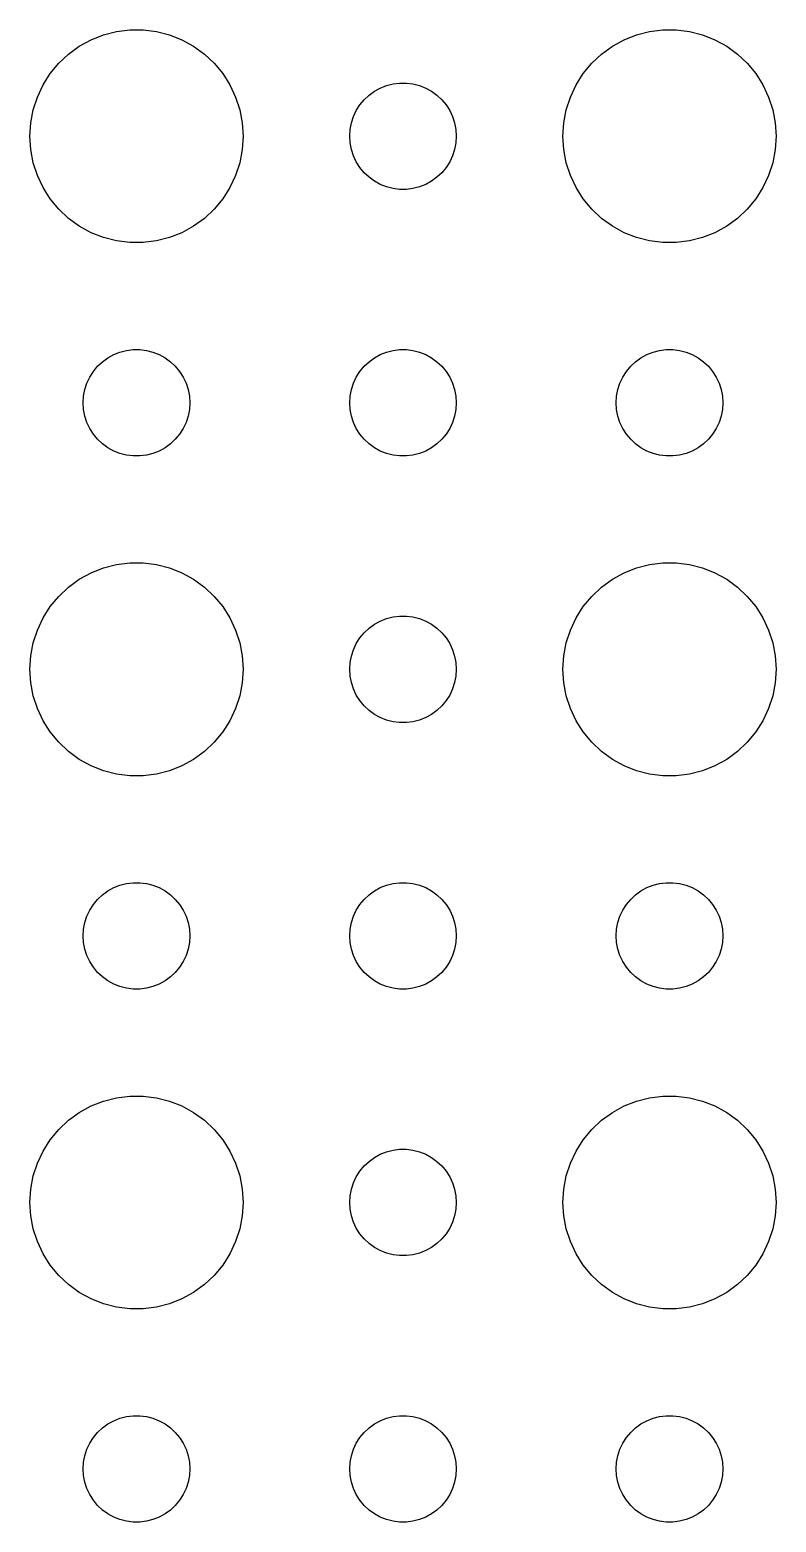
# Model space of a CAD drawing. Header units: metres. Extents: x -157 to 157, y -157 to 157.
# Drawn here: x 42 to 63, y 66 to 107.99 of the extents above; entities that cross this region are included whole.
import ezdxf

# ---------------------------------------------------------------- set-up
doc = ezdxf.new("R2010")
doc.units = ezdxf.units.M

msp = doc.modelspace()

# ---------------------------------------------------------------- linework, layer by layer
for p, q in [((44.0729, 107.853), (44.4379, 107.947)), ((44.4379, 107.947), (44.8116, 107.994)), ((44.8116, 107.994), (45.1884, 107.994)), ((45.1884, 107.994), (45.5621, 107.947)), ((45.5621, 107.947), (45.927, 107.853)), ((59.0729, 107.853), (59.4379, 107.947)), ((59.4379, 107.947), (59.8116, 107.994)), ((59.8116, 107.994), (60.1884, 107.994)), ((60.1884, 107.994), (60.5621, 107.947)), ((60.5621, 107.947), (60.927, 107.853)), ((43.0877, 107.312), (43.3925, 107.533)), ((43.3925, 107.533), (43.7227, 107.714)), ((43.7227, 107.714), (44.0729, 107.853)), ((45.927, 107.853), (46.2773, 107.714)), ((46.2773, 107.714), (46.6075, 107.533)), ((46.6075, 107.533), (46.9123, 107.312)), ((58.0877, 107.312), (58.3925, 107.533)), ((58.3925, 107.533), (58.7227, 107.714)), ((58.7227, 107.714), (59.0729, 107.853)), ((60.927, 107.853), (61.2773, 107.714)), ((61.2773, 107.714), (61.6075, 107.533)), ((61.6075, 107.533), (61.9123, 107.312)), ((42.8131, 107.054), (43.0877, 107.312)), ((46.9123, 107.312), (47.1869, 107.054)), ((57.8131, 107.054), (58.0877, 107.312)), ((61.9123, 107.312), (62.1869, 107.054)), ((42.3711, 106.445), (42.5729, 106.763)), ((42.5729, 106.763), (42.8131, 107.054)), ((47.1869, 107.054), (47.427, 106.763)), ((47.427, 106.763), (47.6289, 106.445)), ((57.3711, 106.445), (57.5729, 106.763)), ((57.5729, 106.763), (57.8131, 107.054)), ((62.1869, 107.054), (62.427, 106.763)), ((62.427, 106.763), (62.6289, 106.445)), ((42.2107, 106.104), (42.3711, 106.445)), ((47.6289, 106.445), (47.7893, 106.104)), ((51.5439, 106.156), (51.6963, 106.266)), ((51.6963, 106.266), (51.8613, 106.357)), ((51.8613, 106.357), (52.0365, 106.427)), ((52.0365, 106.427), (52.2189, 106.473)), ((52.2189, 106.473), (52.4058, 106.497)), ((52.4058, 106.497), (52.5942, 106.497)), ((52.5942, 106.497), (52.7811, 106.473)), ((52.7811, 106.473), (52.9635, 106.427)), ((52.9635, 106.427), (53.1387, 106.357)), ((53.1387, 106.357), (53.3037, 106.266)), ((53.3037, 106.266), (53.4561, 106.156)), ((57.2107, 106.104), (57.3711, 106.445)), ((62.6289, 106.445), (62.7893, 106.104)), ((42.0942, 105.746), (42.2107, 106.104)), ((47.7893, 106.104), (47.9057, 105.746)), ((51.1855, 105.723), (51.2865, 105.882)), ((51.2865, 105.882), (51.4065, 106.027)), ((51.4065, 106.027), (51.5439, 106.156)), ((53.4561, 106.156), (53.5934, 106.027)), ((53.5934, 106.027), (53.7135, 105.882)), ((53.7135, 105.882), (53.8145, 105.723)), ((57.0942, 105.746), (57.2107, 106.104)), ((62.7893, 106.104), (62.9057, 105.746)), ((42.0237, 105.376), (42.0942, 105.746)), ((47.9057, 105.746), (47.9763, 105.376)), ((51.0471, 105.373), (51.1053, 105.552)), ((51.1053, 105.552), (51.1855, 105.723)), ((53.8145, 105.723), (53.8947, 105.552)), ((53.8947, 105.552), (53.9529, 105.373)), ((57.0237, 105.376), (57.0942, 105.746)), ((62.9057, 105.746), (62.9763, 105.376)), ((42, 105), (42.0237, 105.376)), ((42.0237, 104.624), (42, 105)), ((47.9763, 105.376), (48, 105)), ((48, 105), (47.9763, 104.624)), ((51, 105), (51.0118, 105.188)), ((51.0118, 104.812), (51, 105)), ((51.0118, 105.188), (51.0471, 105.373)), ((53.9529, 105.373), (53.9882, 105.188)), ((53.9882, 105.188), (54, 105)), ((54, 105), (53.9882, 104.812)), ((57, 105), (57.0237, 105.376)), ((57.0237, 104.624), (57, 105)), ((62.9763, 105.376), (63, 105)), ((63, 105), (62.9763, 104.624)), ((42.0942, 104.254), (42.0237, 104.624)), ((47.9763, 104.624), (47.9057, 104.254)), ((51.0471, 104.627), (51.0118, 104.812)), ((51.1053, 104.448), (51.0471, 104.627)), ((53.9529, 104.627), (53.8947, 104.448)), ((53.9882, 104.812), (53.9529, 104.627)), ((57.0942, 104.254), (57.0237, 104.624)), ((62.9763, 104.624), (62.9057, 104.254)), ((42.2107, 103.896), (42.0942, 104.254)), ((47.9057, 104.254), (47.7893, 103.896)), ((51.1855, 104.277), (51.1053, 104.448)), ((51.2865, 104.118), (51.1855, 104.277)), ((53.8145, 104.277), (53.7135, 104.118)), ((53.8947, 104.448), (53.8145, 104.277)), ((57.2107, 103.896), (57.0942, 104.254)), ((62.9057, 104.254), (62.7893, 103.896)), ((42.3711, 103.555), (42.2107, 103.896)), ((47.7893, 103.896), (47.6289, 103.555)), ((51.4065, 103.973), (51.2865, 104.118)), ((51.5439, 103.844), (51.4065, 103.973)), ((51.6963, 103.734), (51.5439, 103.844)), ((51.8613, 103.643), (51.6963, 103.734)), ((53.3037, 103.734), (53.1387, 103.643)), ((53.4561, 103.844), (53.3037, 103.734)), ((53.5934, 103.973), (53.4561, 103.844)), ((53.7135, 104.118), (53.5934, 103.973)), ((57.3711, 103.555), (57.2107, 103.896)), ((62.7893, 103.896), (62.6289, 103.555)), ((42.5729, 103.237), (42.3711, 103.555)), ((47.6289, 103.555), (47.427, 103.237)), ((52.0365, 103.573), (51.8613, 103.643)), ((52.2189, 103.527), (52.0365, 103.573)), ((52.4058, 103.503), (52.2189, 103.527)), ((52.5942, 103.503), (52.4058, 103.503)), ((52.7811, 103.527), (52.5942, 103.503)), ((52.9635, 103.573), (52.7811, 103.527)), ((53.1387, 103.643), (52.9635, 103.573)), ((57.5729, 103.237), (57.3711, 103.555)), ((62.6289, 103.555), (62.427, 103.237)), ((42.8131, 102.946), (42.5729, 103.237)), ((43.0877, 102.688), (42.8131, 102.946)), ((47.1869, 102.946), (46.9123, 102.688)), ((47.427, 103.237), (47.1869, 102.946)), ((57.8131, 102.946), (57.5729, 103.237)), ((58.0877, 102.688), (57.8131, 102.946)), ((62.1869, 102.946), (61.9123, 102.688)), ((62.427, 103.237), (62.1869, 102.946)), ((43.3925, 102.467), (43.0877, 102.688)), ((43.7227, 102.286), (43.3925, 102.467)), ((46.6075, 102.467), (46.2773, 102.286)), ((46.9123, 102.688), (46.6075, 102.467)), ((58.3925, 102.467), (58.0877, 102.688)), ((58.7227, 102.286), (58.3925, 102.467)), ((61.6075, 102.467), (61.2773, 102.286)), ((61.9123, 102.688), (61.6075, 102.467)), ((44.0729, 102.147), (43.7227, 102.286)), ((44.4379, 102.053), (44.0729, 102.147)), ((44.8116, 102.006), (44.4379, 102.053)), ((45.5621, 102.053), (45.1884, 102.006)), ((45.927, 102.147), (45.5621, 102.053)), ((46.2773, 102.286), (45.927, 102.147)), ((59.0729, 102.147), (58.7227, 102.286)), ((59.4379, 102.053), (59.0729, 102.147)), ((59.8116, 102.006), (59.4379, 102.053)), ((60.5621, 102.053), (60.1884, 102.006)), ((60.927, 102.147), (60.5621, 102.053)), ((61.2773, 102.286), (60.927, 102.147)), ((45.1884, 102.006), (44.8116, 102.006)), ((60.1884, 102.006), (59.8116, 102.006)), ((44.0439, 98.6558), (44.1963, 98.7665)), ((44.1963, 98.7665), (44.3613, 98.8572)), ((44.3613, 98.8572), (44.5365, 98.9266)), ((44.5365, 98.9266), (44.7189, 98.9734)), ((44.7189, 98.9734), (44.9058, 98.997)), ((44.9058, 98.997), (45.0942, 98.997)), ((45.0942, 98.997), (45.2811, 98.9734)), ((45.2811, 98.9734), (45.4635, 98.9266)), ((45.4635, 98.9266), (45.6387, 98.8572)), ((45.6387, 98.8572), (45.8037, 98.7665)), ((45.8037, 98.7665), (45.9561, 98.6558)), ((51.5439, 98.6558), (51.6963, 98.7665)), ((51.6963, 98.7665), (51.8613, 98.8572)), ((51.8613, 98.8572), (52.0365, 98.9266)), ((52.0365, 98.9266), (52.2189, 98.9734)), ((52.2189, 98.9734), (52.4058, 98.997)), ((52.4058, 98.997), (52.5942, 98.997)), ((52.5942, 98.997), (52.7811, 98.9734)), ((52.7811, 98.9734), (52.9635, 98.9266)), ((52.9635, 98.9266), (53.1387, 98.8572)), ((53.1387, 98.8572), (53.3037, 98.7665)), ((53.3037, 98.7665), (53.4561, 98.6558)), ((59.0439, 98.6558), (59.1963, 98.7665)), ((59.1963, 98.7665), (59.3613, 98.8572)), ((59.3613, 98.8572), (59.5365, 98.9266)), ((59.5365, 98.9266), (59.7189, 98.9734)), ((59.7189, 98.9734), (59.9058, 98.997)), ((59.9058, 98.997), (60.0942, 98.997)), ((60.0942, 98.997), (60.2811, 98.9734)), ((60.2811, 98.9734), (60.4635, 98.9266)), ((60.4635, 98.9266), (60.6387, 98.8572)), ((60.6387, 98.8572), (60.8037, 98.7665)), ((60.8037, 98.7665), (60.9561, 98.6558)), ((43.6855, 98.2226), (43.7865, 98.3817)), ((43.7865, 98.3817), (43.9065, 98.5268)), ((43.9065, 98.5268), (44.0439, 98.6558)), ((45.9561, 98.6558), (46.0934, 98.5268)), ((46.0934, 98.5268), (46.2135, 98.3817)), ((46.2135, 98.3817), (46.3145, 98.2226)), ((51.1855, 98.2226), (51.2865, 98.3817)), ((51.2865, 98.3817), (51.4065, 98.5268)), ((51.4065, 98.5268), (51.5439, 98.6558)), ((53.4561, 98.6558), (53.5934, 98.5268)), ((53.5934, 98.5268), (53.7135, 98.3817)), ((53.7135, 98.3817), (53.8145, 98.2226)), ((58.6855, 98.2226), (58.7865, 98.3817)), ((58.7865, 98.3817), (58.9065, 98.5268)), ((58.9065, 98.5268), (59.0439, 98.6558)), ((60.9561, 98.6558), (61.0934, 98.5268)), ((61.0934, 98.5268), (61.2135, 98.3817)), ((61.2135, 98.3817), (61.3145, 98.2226)), ((43.5118, 97.688), (43.5471, 97.873)), ((43.5471, 97.873), (43.6053, 98.0522)), ((43.6053, 98.0522), (43.6855, 98.2226)), ((46.3145, 98.2226), (46.3947, 98.0522)), ((46.3947, 98.0522), (46.4529, 97.873)), ((46.4529, 97.873), (46.4882, 97.688)), ((51.0118, 97.688), (51.0471, 97.873)), ((51.0471, 97.873), (51.1053, 98.0522)), ((51.1053, 98.0522), (51.1855, 98.2226)), ((53.8145, 98.2226), (53.8947, 98.0522)), ((53.8947, 98.0522), (53.9529, 97.873)), ((53.9529, 97.873), (53.9882, 97.688)), ((58.5118, 97.688), (58.5471, 97.873)), ((58.5471, 97.873), (58.6053, 98.0522)), ((58.6053, 98.0522), (58.6855, 98.2226)), ((61.3145, 98.2226), (61.3947, 98.0522)), ((61.3947, 98.0522), (61.4529, 97.873)), ((61.4529, 97.873), (61.4882, 97.688)), ((43.5, 97.5), (43.5118, 97.688)), ((43.5118, 97.312), (43.5, 97.5)), ((46.4882, 97.688), (46.5, 97.5)), ((46.5, 97.5), (46.4882, 97.312)), ((51, 97.5), (51.0118, 97.688)), ((51.0118, 97.312), (51, 97.5)), ((53.9882, 97.688), (54, 97.5)), ((54, 97.5), (53.9882, 97.312)), ((58.5, 97.5), (58.5118, 97.688)), ((58.5118, 97.312), (58.5, 97.5)), ((61.4882, 97.688), (61.5, 97.5)), ((61.5, 97.5), (61.4882, 97.312)), ((43.5471, 97.127), (43.5118, 97.312)), ((43.6053, 96.9478), (43.5471, 97.127)), ((46.4529, 97.127), (46.3947, 96.9478)), ((46.4882, 97.312), (46.4529, 97.127)), ((51.0471, 97.127), (51.0118, 97.312)), ((51.1053, 96.9478), (51.0471, 97.127)), ((53.9529, 97.127), (53.8947, 96.9478)), ((53.9882, 97.312), (53.9529, 97.127)), ((58.5471, 97.127), (58.5118, 97.312)), ((58.6053, 96.9478), (58.5471, 97.127)), ((61.4529, 97.127), (61.3947, 96.9478)), ((61.4882, 97.312), (61.4529, 97.127)), ((43.6855, 96.7774), (43.6053, 96.9478)), ((43.7865, 96.6183), (43.6855, 96.7774)), ((43.9065, 96.4732), (43.7865, 96.6183)), ((46.2135, 96.6183), (46.0934, 96.4732)), ((46.3145, 96.7774), (46.2135, 96.6183)), ((46.3947, 96.9478), (46.3145, 96.7774)), ((51.1855, 96.7774), (51.1053, 96.9478)), ((51.2865, 96.6183), (51.1855, 96.7774)), ((51.4065, 96.4732), (51.2865, 96.6183)), ((53.7135, 96.6183), (53.5934, 96.4732)), ((53.8145, 96.7774), (53.7135, 96.6183)), ((53.8947, 96.9478), (53.8145, 96.7774)), ((58.6855, 96.7774), (58.6053, 96.9478)), ((58.7865, 96.6183), (58.6855, 96.7774)), ((58.9065, 96.4732), (58.7865, 96.6183)), ((61.2135, 96.6183), (61.0934, 96.4732)), ((61.3145, 96.7774), (61.2135, 96.6183)), ((61.3947, 96.9478), (61.3145, 96.7774)), ((44.0439, 96.3442), (43.9065, 96.4732)), ((44.1963, 96.2335), (44.0439, 96.3442)), ((44.3613, 96.1428), (44.1963, 96.2335)), ((45.8037, 96.2335), (45.6387, 96.1428)), ((45.9561, 96.3442), (45.8037, 96.2335)), ((46.0934, 96.4732), (45.9561, 96.3442)), ((51.5439, 96.3442), (51.4065, 96.4732)), ((51.6963, 96.2335), (51.5439, 96.3442)), ((51.8613, 96.1428), (51.6963, 96.2335)), ((53.3037, 96.2335), (53.1387, 96.1428)), ((53.4561, 96.3442), (53.3037, 96.2335)), ((53.5934, 96.4732), (53.4561, 96.3442)), ((59.0439, 96.3442), (58.9065, 96.4732)), ((59.1963, 96.2335), (59.0439, 96.3442)), ((59.3613, 96.1428), (59.1963, 96.2335)), ((60.8037, 96.2335), (60.6387, 96.1428)), ((60.9561, 96.3442), (60.8037, 96.2335)), ((61.0934, 96.4732), (60.9561, 96.3442)), ((44.5365, 96.0734), (44.3613, 96.1428)), ((44.7189, 96.0266), (44.5365, 96.0734)), ((44.9058, 96.003), (44.7189, 96.0266)), ((45.0942, 96.003), (44.9058, 96.003)), ((45.2811, 96.0266), (45.0942, 96.003)), ((45.4635, 96.0734), (45.2811, 96.0266)), ((45.6387, 96.1428), (45.4635, 96.0734)), ((52.0365, 96.0734), (51.8613, 96.1428)), ((52.2189, 96.0266), (52.0365, 96.0734)), ((52.4058, 96.003), (52.2189, 96.0266)), ((52.5942, 96.003), (52.4058, 96.003)), ((52.7811, 96.0266), (52.5942, 96.003)), ((52.9635, 96.0734), (52.7811, 96.0266)), ((53.1387, 96.1428), (52.9635, 96.0734)), ((59.5365, 96.0734), (59.3613, 96.1428)), ((59.7189, 96.0266), (59.5365, 96.0734)), ((59.9058, 96.003), (59.7189, 96.0266)), ((60.0942, 96.003), (59.9058, 96.003)), ((60.2811, 96.0266), (60.0942, 96.003)), ((60.4635, 96.0734), (60.2811, 96.0266)), ((60.6387, 96.1428), (60.4635, 96.0734)), ((43.7227, 92.7145), (44.0729, 92.8532)), ((44.0729, 92.8532), (44.4379, 92.9469)), ((44.4379, 92.9469), (44.8116, 92.9941)), ((44.8116, 92.9941), (45.1884, 92.9941)), ((45.1884, 92.9941), (45.5621, 92.9469)), ((45.5621, 92.9469), (45.927, 92.8532)), ((45.927, 92.8532), (46.2773, 92.7145)), ((58.7227, 92.7145), (59.0729, 92.8532)), ((59.0729, 92.8532), (59.4379, 92.9469)), ((59.4379, 92.9469), (59.8116, 92.9941)), ((59.8116, 92.9941), (60.1884, 92.9941)), ((60.1884, 92.9941), (60.5621, 92.9469)), ((60.5621, 92.9469), (60.927, 92.8532)), ((60.927, 92.8532), (61.2773, 92.7145)), ((43.0877, 92.3115), (43.3925, 92.533)), ((43.3925, 92.533), (43.7227, 92.7145)), ((46.2773, 92.7145), (46.6075, 92.533)), ((46.6075, 92.533), (46.9123, 92.3115)), ((58.0877, 92.3115), (58.3925, 92.533)), ((58.3925, 92.533), (58.7227, 92.7145)), ((61.2773, 92.7145), (61.6075, 92.533)), ((61.6075, 92.533), (61.9123, 92.3115)), ((42.5729, 91.7634), (42.8131, 92.0536)), ((42.8131, 92.0536), (43.0877, 92.3115)), ((46.9123, 92.3115), (47.1869, 92.0536)), ((47.1869, 92.0536), (47.427, 91.7634)), ((57.5729, 91.7634), (57.8131, 92.0536)), ((57.8131, 92.0536), (58.0877, 92.3115)), ((61.9123, 92.3115), (62.1869, 92.0536)), ((62.1869, 92.0536), (62.427, 91.7634)), ((42.3711, 91.4453), (42.5729, 91.7634)), ((47.427, 91.7634), (47.6289, 91.4453)), ((57.3711, 91.4453), (57.5729, 91.7634)), ((62.427, 91.7634), (62.6289, 91.4453)), ((42.2107, 91.1044), (42.3711, 91.4453)), ((47.6289, 91.4453), (47.7893, 91.1044)), ((51.4065, 91.0268), (51.5439, 91.1558)), ((51.5439, 91.1558), (51.6963, 91.2665)), ((51.6963, 91.2665), (51.8613, 91.3572)), ((51.8613, 91.3572), (52.0365, 91.4266)), ((52.0365, 91.4266), (52.2189, 91.4734)), ((52.2189, 91.4734), (52.4058, 91.497)), ((52.4058, 91.497), (52.5942, 91.497)), ((52.5942, 91.497), (52.7811, 91.4734)), ((52.7811, 91.4734), (52.9635, 91.4266)), ((52.9635, 91.4266), (53.1387, 91.3572)), ((53.1387, 91.3572), (53.3037, 91.2665)), ((53.3037, 91.2665), (53.4561, 91.1558)), ((53.4561, 91.1558), (53.5934, 91.0268)), ((57.2107, 91.1044), (57.3711, 91.4453)), ((62.6289, 91.4453), (62.7893, 91.1044)), ((42.0237, 90.376), (42.0942, 90.7461)), ((42.0942, 90.7461), (42.2107, 91.1044)), ((47.7893, 91.1044), (47.9057, 90.7461)), ((47.9057, 90.7461), (47.9763, 90.376)), ((51.1053, 90.5522), (51.1855, 90.7226)), ((51.1855, 90.7226), (51.2865, 90.8817)), ((51.2865, 90.8817), (51.4065, 91.0268)), ((53.5934, 91.0268), (53.7135, 90.8817)), ((53.7135, 90.8817), (53.8145, 90.7226)), ((53.8145, 90.7226), (53.8947, 90.5522)), ((57.0237, 90.376), (57.0942, 90.7461)), ((57.0942, 90.7461), (57.2107, 91.1044)), ((62.7893, 91.1044), (62.9057, 90.7461)), ((62.9057, 90.7461), (62.9763, 90.376)), ((42, 90), (42.0237, 90.376)), ((47.9763, 90.376), (48, 90)), ((51.0118, 90.188), (51.0471, 90.373)), ((51.0471, 90.373), (51.1053, 90.5522)), ((53.8947, 90.5522), (53.9529, 90.373)), ((53.9529, 90.373), (53.9882, 90.188)), ((57, 90), (57.0237, 90.376)), ((62.9763, 90.376), (63, 90)), ((42.0237, 89.624), (42, 90)), ((48, 90), (47.9763, 89.624)), ((51, 90), (51.0118, 90.188)), ((51.0118, 89.812), (51, 90)), ((53.9882, 90.188), (54, 90)), ((54, 90), (53.9882, 89.812)), ((57.0237, 89.624), (57, 90)), ((63, 90), (62.9763, 89.624)), ((42.0942, 89.2539), (42.0237, 89.624)), ((47.9763, 89.624), (47.9057, 89.2539)), ((51.0471, 89.627), (51.0118, 89.812)), ((51.1053, 89.4478), (51.0471, 89.627)), ((51.1855, 89.2774), (51.1053, 89.4478)), ((53.8947, 89.4478), (53.8145, 89.2774)), ((53.9529, 89.627), (53.8947, 89.4478)), ((53.9882, 89.812), (53.9529, 89.627)), ((57.0942, 89.2539), (57.0237, 89.624)), ((62.9763, 89.624), (62.9057, 89.2539)), ((42.2107, 88.8956), (42.0942, 89.2539)), ((47.9057, 89.2539), (47.7893, 88.8956)), ((51.2865, 89.1183), (51.1855, 89.2774)), ((51.4065, 88.9732), (51.2865, 89.1183)), ((53.7135, 89.1183), (53.5934, 88.9732)), ((53.8145, 89.2774), (53.7135, 89.1183)), ((57.2107, 88.8956), (57.0942, 89.2539)), ((62.9057, 89.2539), (62.7893, 88.8956)), ((42.3711, 88.5547), (42.2107, 88.8956)), ((47.7893, 88.8956), (47.6289, 88.5547)), ((51.5439, 88.8442), (51.4065, 88.9732)), ((51.6963, 88.7335), (51.5439, 88.8442)), ((51.8613, 88.6428), (51.6963, 88.7335)), ((52.0365, 88.5734), (51.8613, 88.6428)), ((53.1387, 88.6428), (52.9635, 88.5734)), ((53.3037, 88.7335), (53.1387, 88.6428)), ((53.4561, 88.8442), (53.3037, 88.7335)), ((53.5934, 88.9732), (53.4561, 88.8442)), ((57.3711, 88.5547), (57.2107, 88.8956)), ((62.7893, 88.8956), (62.6289, 88.5547)), ((42.5729, 88.2366), (42.3711, 88.5547)), ((42.8131, 87.9464), (42.5729, 88.2366)), ((47.427, 88.2366), (47.1869, 87.9464)), ((47.6289, 88.5547), (47.427, 88.2366)), ((52.2189, 88.5266), (52.0365, 88.5734)), ((52.4058, 88.503), (52.2189, 88.5266)), ((52.5942, 88.503), (52.4058, 88.503)), ((52.7811, 88.5266), (52.5942, 88.503)), ((52.9635, 88.5734), (52.7811, 88.5266)), ((57.5729, 88.2366), (57.3711, 88.5547)), ((57.8131, 87.9464), (57.5729, 88.2366)), ((62.427, 88.2366), (62.1869, 87.9464)), ((62.6289, 88.5547), (62.427, 88.2366)), ((43.0877, 87.6885), (42.8131, 87.9464)), ((47.1869, 87.9464), (46.9123, 87.6885)), ((58.0877, 87.6885), (57.8131, 87.9464)), ((62.1869, 87.9464), (61.9123, 87.6885)), ((43.3925, 87.467), (43.0877, 87.6885)), ((43.7227, 87.2855), (43.3925, 87.467)), ((46.6075, 87.467), (46.2773, 87.2855)), ((46.9123, 87.6885), (46.6075, 87.467)), ((58.3925, 87.467), (58.0877, 87.6885)), ((58.7227, 87.2855), (58.3925, 87.467)), ((61.6075, 87.467), (61.2773, 87.2855)), ((61.9123, 87.6885), (61.6075, 87.467)), ((44.0729, 87.1468), (43.7227, 87.2855)), ((44.4379, 87.0531), (44.0729, 87.1468)), ((44.8116, 87.0059), (44.4379, 87.0531)), ((45.1884, 87.0059), (44.8116, 87.0059)), ((45.5621, 87.0531), (45.1884, 87.0059)), ((45.927, 87.1468), (45.5621, 87.0531)), ((46.2773, 87.2855), (45.927, 87.1468)), ((59.0729, 87.1468), (58.7227, 87.2855)), ((59.4379, 87.0531), (59.0729, 87.1468)), ((59.8116, 87.0059), (59.4379, 87.0531)), ((60.1884, 87.0059), (59.8116, 87.0059)), ((60.5621, 87.0531), (60.1884, 87.0059)), ((60.927, 87.1468), (60.5621, 87.0531)), ((61.2773, 87.2855), (60.927, 87.1468)), ((44.7189, 83.9734), (44.9058, 83.997)), ((44.9058, 83.997), (45.0942, 83.997)), ((45.0942, 83.997), (45.2811, 83.9734)), ((52.2189, 83.9734), (52.4058, 83.997)), ((52.4058, 83.997), (52.5942, 83.997)), ((52.5942, 83.997), (52.7811, 83.9734)), ((59.7189, 83.9734), (59.9058, 83.997)), ((59.9058, 83.997), (60.0942, 83.997)), ((60.0942, 83.997), (60.2811, 83.9734)), ((43.9065, 83.5268), (44.0439, 83.6558)), ((44.0439, 83.6558), (44.1963, 83.7665)), ((44.1963, 83.7665), (44.3613, 83.8572)), ((44.3613, 83.8572), (44.5365, 83.9266)), ((44.5365, 83.9266), (44.7189, 83.9734)), ((45.2811, 83.9734), (45.4635, 83.9266)), ((45.4635, 83.9266), (45.6387, 83.8572)), ((45.6387, 83.8572), (45.8037, 83.7665)), ((45.8037, 83.7665), (45.9561, 83.6558)), ((45.9561, 83.6558), (46.0934, 83.5268)), ((51.4065, 83.5268), (51.5439, 83.6558)), ((51.5439, 83.6558), (51.6963, 83.7665)), ((51.6963, 83.7665), (51.8613, 83.8572)), ((51.8613, 83.8572), (52.0365, 83.9266)), ((52.0365, 83.9266), (52.2189, 83.9734)), ((52.7811, 83.9734), (52.9635, 83.9266)), ((52.9635, 83.9266), (53.1387, 83.8572)), ((53.1387, 83.8572), (53.3037, 83.7665)), ((53.3037, 83.7665), (53.4561, 83.6558)), ((53.4561, 83.6558), (53.5934, 83.5268)), ((58.9065, 83.5268), (59.0439, 83.6558)), ((59.0439, 83.6558), (59.1963, 83.7665)), ((59.1963, 83.7665), (59.3613, 83.8572)), ((59.3613, 83.8572), (59.5365, 83.9266)), ((59.5365, 83.9266), (59.7189, 83.9734)), ((60.2811, 83.9734), (60.4635, 83.9266)), ((60.4635, 83.9266), (60.6387, 83.8572)), ((60.6387, 83.8572), (60.8037, 83.7665)), ((60.8037, 83.7665), (60.9561, 83.6558)), ((60.9561, 83.6558), (61.0934, 83.5268)), ((43.6053, 83.0522), (43.6855, 83.2226)), ((43.6855, 83.2226), (43.7865, 83.3817)), ((43.7865, 83.3817), (43.9065, 83.5268)), ((46.0934, 83.5268), (46.2135, 83.3817)), ((46.2135, 83.3817), (46.3145, 83.2226)), ((46.3145, 83.2226), (46.3947, 83.0522)), ((51.1053, 83.0522), (51.1855, 83.2226)), ((51.1855, 83.2226), (51.2865, 83.3817)), ((51.2865, 83.3817), (51.4065, 83.5268)), ((53.5934, 83.5268), (53.7135, 83.3817)), ((53.7135, 83.3817), (53.8145, 83.2226)), ((53.8145, 83.2226), (53.8947, 83.0522)), ((58.6053, 83.0522), (58.6855, 83.2226)), ((58.6855, 83.2226), (58.7865, 83.3817)), ((58.7865, 83.3817), (58.9065, 83.5268)), ((61.0934, 83.5268), (61.2135, 83.3817)), ((61.2135, 83.3817), (61.3145, 83.2226)), ((61.3145, 83.2226), (61.3947, 83.0522)), ((43.5118, 82.688), (43.5471, 82.873)), ((43.5471, 82.873), (43.6053, 83.0522)), ((46.3947, 83.0522), (46.4529, 82.873)), ((46.4529, 82.873), (46.4882, 82.688)), ((51.0118, 82.688), (51.0471, 82.873)), ((51.0471, 82.873), (51.1053, 83.0522)), ((53.8947, 83.0522), (53.9529, 82.873)), ((53.9529, 82.873), (53.9882, 82.688)), ((58.5118, 82.688), (58.5471, 82.873)), ((58.5471, 82.873), (58.6053, 83.0522)), ((61.3947, 83.0522), (61.4529, 82.873)), ((61.4529, 82.873), (61.4882, 82.688)), ((43.5, 82.5), (43.5118, 82.688)), ((43.5118, 82.312), (43.5, 82.5)), ((43.5471, 82.127), (43.5118, 82.312)), ((46.4882, 82.312), (46.4529, 82.127)), ((46.4882, 82.688), (46.5, 82.5)), ((46.5, 82.5), (46.4882, 82.312)), ((51, 82.5), (51.0118, 82.688)), ((51.0118, 82.312), (51, 82.5)), ((51.0471, 82.127), (51.0118, 82.312)), ((53.9882, 82.312), (53.9529, 82.127)), ((53.9882, 82.688), (54, 82.5)), ((54, 82.5), (53.9882, 82.312)), ((58.5, 82.5), (58.5118, 82.688)), ((58.5118, 82.312), (58.5, 82.5)), ((58.5471, 82.127), (58.5118, 82.312)), ((61.4882, 82.312), (61.4529, 82.127)), ((61.4882, 82.688), (61.5, 82.5)), ((61.5, 82.5), (61.4882, 82.312)), ((43.6053, 81.9478), (43.5471, 82.127)), ((43.6855, 81.7774), (43.6053, 81.9478)), ((46.3947, 81.9478), (46.3145, 81.7774)), ((46.4529, 82.127), (46.3947, 81.9478)), ((51.1053, 81.9478), (51.0471, 82.127)), ((51.1855, 81.7774), (51.1053, 81.9478)), ((53.8947, 81.9478), (53.8145, 81.7774)), ((53.9529, 82.127), (53.8947, 81.9478)), ((58.6053, 81.9478), (58.5471, 82.127)), ((58.6855, 81.7774), (58.6053, 81.9478)), ((61.3947, 81.9478), (61.3145, 81.7774)), ((61.4529, 82.127), (61.3947, 81.9478)), ((43.7865, 81.6183), (43.6855, 81.7774)), ((43.9065, 81.4732), (43.7865, 81.6183)), ((44.0439, 81.3442), (43.9065, 81.4732)), ((46.0934, 81.4732), (45.9561, 81.3442)), ((46.2135, 81.6183), (46.0934, 81.4732)), ((46.3145, 81.7774), (46.2135, 81.6183)), ((51.2865, 81.6183), (51.1855, 81.7774)), ((51.4065, 81.4732), (51.2865, 81.6183)), ((51.5439, 81.3442), (51.4065, 81.4732)), ((53.5934, 81.4732), (53.4561, 81.3442)), ((53.7135, 81.6183), (53.5934, 81.4732)), ((53.8145, 81.7774), (53.7135, 81.6183)), ((58.7865, 81.6183), (58.6855, 81.7774)), ((58.9065, 81.4732), (58.7865, 81.6183)), ((59.0439, 81.3442), (58.9065, 81.4732)), ((61.0934, 81.4732), (60.9561, 81.3442)), ((61.2135, 81.6183), (61.0934, 81.4732)), ((61.3145, 81.7774), (61.2135, 81.6183)), ((44.1963, 81.2335), (44.0439, 81.3442)), ((44.3613, 81.1428), (44.1963, 81.2335)), ((44.5365, 81.0734), (44.3613, 81.1428)), ((44.7189, 81.0266), (44.5365, 81.0734)), ((45.4635, 81.0734), (45.2811, 81.0266)), ((45.6387, 81.1428), (45.4635, 81.0734)), ((45.8037, 81.2335), (45.6387, 81.1428)), ((45.9561, 81.3442), (45.8037, 81.2335)), ((51.6963, 81.2335), (51.5439, 81.3442)), ((51.8613, 81.1428), (51.6963, 81.2335)), ((52.0365, 81.0734), (51.8613, 81.1428)), ((52.2189, 81.0266), (52.0365, 81.0734)), ((52.9635, 81.0734), (52.7811, 81.0266)), ((53.1387, 81.1428), (52.9635, 81.0734)), ((53.3037, 81.2335), (53.1387, 81.1428)), ((53.4561, 81.3442), (53.3037, 81.2335)), ((59.1963, 81.2335), (59.0439, 81.3442)), ((59.3613, 81.1428), (59.1963, 81.2335)), ((59.5365, 81.0734), (59.3613, 81.1428)), ((59.7189, 81.0266), (59.5365, 81.0734)), ((60.4635, 81.0734), (60.2811, 81.0266)), ((60.6387, 81.1428), (60.4635, 81.0734)), ((60.8037, 81.2335), (60.6387, 81.1428)), ((60.9561, 81.3442), (60.8037, 81.2335)), ((44.9058, 81.003), (44.7189, 81.0266)), ((45.0942, 81.003), (44.9058, 81.003)), ((45.2811, 81.0266), (45.0942, 81.003)), ((52.4058, 81.003), (52.2189, 81.0266)), ((52.5942, 81.003), (52.4058, 81.003)), ((52.7811, 81.0266), (52.5942, 81.003)), ((59.9058, 81.003), (59.7189, 81.0266)), ((60.0942, 81.003), (59.9058, 81.003)), ((60.2811, 81.0266), (60.0942, 81.003)), ((43.3925, 77.533), (43.7227, 77.7145)), ((43.7227, 77.7145), (44.0729, 77.8532)), ((44.0729, 77.8532), (44.4379, 77.9469)), ((44.4379, 77.9469), (44.8116, 77.9941)), ((44.8116, 77.9941), (45.1884, 77.9941)), ((45.1884, 77.9941), (45.5621, 77.9469)), ((45.5621, 77.9469), (45.927, 77.8532)), ((45.927, 77.8532), (46.2773, 77.7145)), ((46.2773, 77.7145), (46.6075, 77.533)), ((58.3925, 77.533), (58.7227, 77.7145)), ((58.7227, 77.7145), (59.0729, 77.8532)), ((59.0729, 77.8532), (59.4379, 77.9469)), ((59.4379, 77.9469), (59.8116, 77.9941)), ((59.8116, 77.9941), (60.1884, 77.9941)), ((60.1884, 77.9941), (60.5621, 77.9469)), ((60.5621, 77.9469), (60.927, 77.8532)), ((60.927, 77.8532), (61.2773, 77.7145)), ((61.2773, 77.7145), (61.6075, 77.533)), ((42.8131, 77.0536), (43.0877, 77.3115)), ((43.0877, 77.3115), (43.3925, 77.533)), ((46.6075, 77.533), (46.9123, 77.3115)), ((46.9123, 77.3115), (47.1869, 77.0536)), ((57.8131, 77.0536), (58.0877, 77.3115)), ((58.0877, 77.3115), (58.3925, 77.533)), ((61.6075, 77.533), (61.9123, 77.3115)), ((61.9123, 77.3115), (62.1869, 77.0536)), ((42.5729, 76.7634), (42.8131, 77.0536)), ((47.1869, 77.0536), (47.427, 76.7634)), ((57.5729, 76.7634), (57.8131, 77.0536)), ((62.1869, 77.0536), (62.427, 76.7634)), ((42.2107, 76.1044), (42.3711, 76.4453)), ((42.3711, 76.4453), (42.5729, 76.7634)), ((47.427, 76.7634), (47.6289, 76.4453)), ((47.6289, 76.4453), (47.7893, 76.1044)), ((51.8613, 76.3572), (52.0365, 76.4266)), ((52.0365, 76.4266), (52.2189, 76.4734)), ((52.2189, 76.4734), (52.4058, 76.497)), ((52.4058, 76.497), (52.5942, 76.497)), ((52.5942, 76.497), (52.7811, 76.4734)), ((52.7811, 76.4734), (52.9635, 76.4266)), ((52.9635, 76.4266), (53.1387, 76.3572)), ((57.2107, 76.1044), (57.3711, 76.4453)), ((57.3711, 76.4453), (57.5729, 76.7634)), ((62.427, 76.7634), (62.6289, 76.4453)), ((62.6289, 76.4453), (62.7893, 76.1044)), ((42.0942, 75.7461), (42.2107, 76.1044)), ((47.7893, 76.1044), (47.9057, 75.7461)), ((51.2865, 75.8817), (51.4065, 76.0268)), ((51.4065, 76.0268), (51.5439, 76.1558)), ((51.5439, 76.1558), (51.6963, 76.2665)), ((51.6963, 76.2665), (51.8613, 76.3572)), ((53.1387, 76.3572), (53.3037, 76.2665)), ((53.3037, 76.2665), (53.4561, 76.1558)), ((53.4561, 76.1558), (53.5934, 76.0268)), ((53.5934, 76.0268), (53.7135, 75.8817)), ((57.0942, 75.7461), (57.2107, 76.1044)), ((62.7893, 76.1044), (62.9057, 75.7461)), ((42.0237, 75.376), (42.0942, 75.7461)), ((47.9057, 75.7461), (47.9763, 75.376)), ((51.1053, 75.5522), (51.1855, 75.7226)), ((51.1855, 75.7226), (51.2865, 75.8817)), ((53.7135, 75.8817), (53.8145, 75.7226)), ((53.8145, 75.7226), (53.8947, 75.5522)), ((57.0237, 75.376), (57.0942, 75.7461)), ((62.9057, 75.7461), (62.9763, 75.376)), ((42, 75), (42.0237, 75.376)), ((47.9763, 75.376), (48, 75)), ((51, 75), (51.0118, 75.188)), ((51.0118, 75.188), (51.0471, 75.373)), ((51.0471, 75.373), (51.1053, 75.5522)), ((53.8947, 75.5522), (53.9529, 75.373)), ((53.9529, 75.373), (53.9882, 75.188)), ((53.9882, 75.188), (54, 75)), ((57, 75), (57.0237, 75.376)), ((62.9763, 75.376), (63, 75)), ((42.0237, 74.624), (42, 75)), ((48, 75), (47.9763, 74.624)), ((51.0118, 74.812), (51, 75)), ((51.0471, 74.627), (51.0118, 74.812)), ((53.9882, 74.812), (53.9529, 74.627)), ((54, 75), (53.9882, 74.812)), ((57.0237, 74.624), (57, 75)), ((63, 75), (62.9763, 74.624)), ((42.0942, 74.2539), (42.0237, 74.624)), ((47.9763, 74.624), (47.9057, 74.2539)), ((51.1053, 74.4478), (51.0471, 74.627)), ((51.1855, 74.2774), (51.1053, 74.4478)), ((53.8947, 74.4478), (53.8145, 74.2774)), ((53.9529, 74.627), (53.8947, 74.4478)), ((57.0942, 74.2539), (57.0237, 74.624)), ((62.9763, 74.624), (62.9057, 74.2539)), ((42.2107, 73.8956), (42.0942, 74.2539)), ((47.9057, 74.2539), (47.7893, 73.8956)), ((51.2865, 74.1183), (51.1855, 74.2774)), ((51.4065, 73.9732), (51.2865, 74.1183)), ((51.5439, 73.8442), (51.4065, 73.9732)), ((53.5934, 73.9732), (53.4561, 73.8442)), ((53.7135, 74.1183), (53.5934, 73.9732)), ((53.8145, 74.2774), (53.7135, 74.1183)), ((57.2107, 73.8956), (57.0942, 74.2539)), ((62.9057, 74.2539), (62.7893, 73.8956)), ((42.3711, 73.5547), (42.2107, 73.8956)), ((42.5729, 73.2366), (42.3711, 73.5547)), ((47.6289, 73.5547), (47.427, 73.2366)), ((47.7893, 73.8956), (47.6289, 73.5547)), ((51.6963, 73.7335), (51.5439, 73.8442)), ((51.8613, 73.6428), (51.6963, 73.7335)), ((52.0365, 73.5734), (51.8613, 73.6428)), ((52.2189, 73.5266), (52.0365, 73.5734)), ((52.4058, 73.503), (52.2189, 73.5266)), ((52.5942, 73.503), (52.4058, 73.503)), ((52.7811, 73.5266), (52.5942, 73.503)), ((52.9635, 73.5734), (52.7811, 73.5266)), ((53.1387, 73.6428), (52.9635, 73.5734)), ((53.3037, 73.7335), (53.1387, 73.6428)), ((53.4561, 73.8442), (53.3037, 73.7335)), ((57.3711, 73.5547), (57.2107, 73.8956)), ((57.5729, 73.2366), (57.3711, 73.5547)), ((62.6289, 73.5547), (62.427, 73.2366)), ((62.7893, 73.8956), (62.6289, 73.5547)), ((42.8131, 72.9464), (42.5729, 73.2366)), ((47.427, 73.2366), (47.1869, 72.9464)), ((57.8131, 72.9464), (57.5729, 73.2366)), ((62.427, 73.2366), (62.1869, 72.9464)), ((43.0877, 72.6885), (42.8131, 72.9464)), ((43.3925, 72.467), (43.0877, 72.6885)), ((46.9123, 72.6885), (46.6075, 72.467)), ((47.1869, 72.9464), (46.9123, 72.6885)), ((58.0877, 72.6885), (57.8131, 72.9464)), ((58.3925, 72.467), (58.0877, 72.6885)), ((61.9123, 72.6885), (61.6075, 72.467)), ((62.1869, 72.9464), (61.9123, 72.6885)), ((43.7227, 72.2855), (43.3925, 72.467)), ((44.0729, 72.1468), (43.7227, 72.2855)), ((46.2773, 72.2855), (45.927, 72.1468)), ((46.6075, 72.467), (46.2773, 72.2855)), ((58.7227, 72.2855), (58.3925, 72.467)), ((59.0729, 72.1468), (58.7227, 72.2855)), ((61.2773, 72.2855), (60.927, 72.1468)), ((61.6075, 72.467), (61.2773, 72.2855)), ((44.4379, 72.0531), (44.0729, 72.1468)), ((44.8116, 72.0059), (44.4379, 72.0531)), ((45.1884, 72.0059), (44.8116, 72.0059)), ((45.5621, 72.0531), (45.1884, 72.0059)), ((45.927, 72.1468), (45.5621, 72.0531)), ((59.4379, 72.0531), (59.0729, 72.1468)), ((59.8116, 72.0059), (59.4379, 72.0531)), ((60.1884, 72.0059), (59.8116, 72.0059)), ((60.5621, 72.0531), (60.1884, 72.0059)), ((60.927, 72.1468), (60.5621, 72.0531)), ((44.3613, 68.8572), (44.5365, 68.9266)), ((44.5365, 68.9266), (44.7189, 68.9734)), ((44.7189, 68.9734), (44.9058, 68.997)), ((44.9058, 68.997), (45.0942, 68.997)), ((45.0942, 68.997), (45.2811, 68.9734)), ((45.2811, 68.9734), (45.4635, 68.9266)), ((45.4635, 68.9266), (45.6387, 68.8572)), ((51.8613, 68.8572), (52.0365, 68.9266)), ((52.0365, 68.9266), (52.2189, 68.9734)), ((52.2189, 68.9734), (52.4058, 68.997)), ((52.4058, 68.997), (52.5942, 68.997)), ((52.5942, 68.997), (52.7811, 68.9734)), ((52.7811, 68.9734), (52.9635, 68.9266)), ((52.9635, 68.9266), (53.1387, 68.8572)), ((59.3613, 68.8572), (59.5365, 68.9266)), ((59.5365, 68.9266), (59.7189, 68.9734)), ((59.7189, 68.9734), (59.9058, 68.997)), ((59.9058, 68.997), (60.0942, 68.997)), ((60.0942, 68.997), (60.2811, 68.9734)), ((60.2811, 68.9734), (60.4635, 68.9266)), ((60.4635, 68.9266), (60.6387, 68.8572)), ((43.7865, 68.3817), (43.9065, 68.5268)), ((43.9065, 68.5268), (44.0439, 68.6558)), ((44.0439, 68.6558), (44.1963, 68.7665)), ((44.1963, 68.7665), (44.3613, 68.8572)), ((45.6387, 68.8572), (45.8037, 68.7665)), ((45.8037, 68.7665), (45.9561, 68.6558)), ((45.9561, 68.6558), (46.0934, 68.5268)), ((46.0934, 68.5268), (46.2135, 68.3817)), ((51.2865, 68.3817), (51.4065, 68.5268)), ((51.4065, 68.5268), (51.5439, 68.6558)), ((51.5439, 68.6558), (51.6963, 68.7665)), ((51.6963, 68.7665), (51.8613, 68.8572)), ((53.1387, 68.8572), (53.3037, 68.7665)), ((53.3037, 68.7665), (53.4561, 68.6558)), ((53.4561, 68.6558), (53.5934, 68.5268)), ((53.5934, 68.5268), (53.7135, 68.3817)), ((58.7865, 68.3817), (58.9065, 68.5268)), ((58.9065, 68.5268), (59.0439, 68.6558)), ((59.0439, 68.6558), (59.1963, 68.7665)), ((59.1963, 68.7665), (59.3613, 68.8572)), ((60.6387, 68.8572), (60.8037, 68.7665)), ((60.8037, 68.7665), (60.9561, 68.6558)), ((60.9561, 68.6558), (61.0934, 68.5268)), ((61.0934, 68.5268), (61.2135, 68.3817)), ((43.5471, 67.873), (43.6053, 68.0522)), ((43.6053, 68.0522), (43.6855, 68.2226)), ((43.6855, 68.2226), (43.7865, 68.3817)), ((46.2135, 68.3817), (46.3145, 68.2226)), ((46.3145, 68.2226), (46.3947, 68.0522)), ((46.3947, 68.0522), (46.4529, 67.873)), ((51.0471, 67.873), (51.1053, 68.0522)), ((51.1053, 68.0522), (51.1855, 68.2226)), ((51.1855, 68.2226), (51.2865, 68.3817)), ((53.7135, 68.3817), (53.8145, 68.2226)), ((53.8145, 68.2226), (53.8947, 68.0522)), ((53.8947, 68.0522), (53.9529, 67.873)), ((58.5471, 67.873), (58.6053, 68.0522)), ((58.6053, 68.0522), (58.6855, 68.2226)), ((58.6855, 68.2226), (58.7865, 68.3817)), ((61.2135, 68.3817), (61.3145, 68.2226)), ((61.3145, 68.2226), (61.3947, 68.0522)), ((61.3947, 68.0522), (61.4529, 67.873)), ((43.5, 67.5), (43.5118, 67.688)), ((43.5118, 67.688), (43.5471, 67.873)), ((46.4529, 67.873), (46.4882, 67.688)), ((46.4882, 67.688), (46.5, 67.5)), ((51, 67.5), (51.0118, 67.688)), ((51.0118, 67.688), (51.0471, 67.873)), ((53.9529, 67.873), (53.9882, 67.688)), ((53.9882, 67.688), (54, 67.5)), ((58.5, 67.5), (58.5118, 67.688)), ((58.5118, 67.688), (58.5471, 67.873)), ((61.4529, 67.873), (61.4882, 67.688)), ((61.4882, 67.688), (61.5, 67.5)), ((43.5118, 67.312), (43.5, 67.5)), ((43.5471, 67.127), (43.5118, 67.312)), ((46.4882, 67.312), (46.4529, 67.127)), ((46.5, 67.5), (46.4882, 67.312)), ((51.0118, 67.312), (51, 67.5)), ((51.0471, 67.127), (51.0118, 67.312)), ((53.9882, 67.312), (53.9529, 67.127)), ((54, 67.5), (53.9882, 67.312)), ((58.5118, 67.312), (58.5, 67.5)), ((58.5471, 67.127), (58.5118, 67.312)), ((61.4882, 67.312), (61.4529, 67.127)), ((61.5, 67.5), (61.4882, 67.312)), ((43.6053, 66.9478), (43.5471, 67.127)), ((43.6855, 66.7774), (43.6053, 66.9478)), ((43.7865, 66.6183), (43.6855, 66.7774)), ((46.3145, 66.7774), (46.2135, 66.6183)), ((46.3947, 66.9478), (46.3145, 66.7774)), ((46.4529, 67.127), (46.3947, 66.9478)), ((51.1053, 66.9478), (51.0471, 67.127)), ((51.1855, 66.7774), (51.1053, 66.9478)), ((51.2865, 66.6183), (51.1855, 66.7774)), ((53.8145, 66.7774), (53.7135, 66.6183)), ((53.8947, 66.9478), (53.8145, 66.7774)), ((53.9529, 67.127), (53.8947, 66.9478)), ((58.6053, 66.9478), (58.5471, 67.127)), ((58.6855, 66.7774), (58.6053, 66.9478)), ((58.7865, 66.6183), (58.6855, 66.7774)), ((61.3145, 66.7774), (61.2135, 66.6183)), ((61.3947, 66.9478), (61.3145, 66.7774)), ((61.4529, 67.127), (61.3947, 66.9478)), ((43.9065, 66.4732), (43.7865, 66.6183)), ((44.0439, 66.3442), (43.9065, 66.4732)), ((46.0934, 66.4732), (45.9561, 66.3442)), ((46.2135, 66.6183), (46.0934, 66.4732)), ((51.4065, 66.4732), (51.2865, 66.6183)), ((51.5439, 66.3442), (51.4065, 66.4732)), ((53.5934, 66.4732), (53.4561, 66.3442)), ((53.7135, 66.6183), (53.5934, 66.4732)), ((58.9065, 66.4732), (58.7865, 66.6183)), ((59.0439, 66.3442), (58.9065, 66.4732)), ((61.0934, 66.4732), (60.9561, 66.3442)), ((61.2135, 66.6183), (61.0934, 66.4732)), ((44.1963, 66.2335), (44.0439, 66.3442)), ((44.3613, 66.1428), (44.1963, 66.2335)), ((44.5365, 66.0734), (44.3613, 66.1428)), ((44.7189, 66.0266), (44.5365, 66.0734)), ((44.9058, 66.003), (44.7189, 66.0266)), ((45.0942, 66.003), (44.9058, 66.003)), ((45.2811, 66.0266), (45.0942, 66.003)), ((45.4635, 66.0734), (45.2811, 66.0266)), ((45.6387, 66.1428), (45.4635, 66.0734)), ((45.8037, 66.2335), (45.6387, 66.1428)), ((45.9561, 66.3442), (45.8037, 66.2335)), ((51.6963, 66.2335), (51.5439, 66.3442)), ((51.8613, 66.1428), (51.6963, 66.2335)), ((52.0365, 66.0734), (51.8613, 66.1428)), ((52.2189, 66.0266), (52.0365, 66.0734)), ((52.4058, 66.003), (52.2189, 66.0266)), ((52.5942, 66.003), (52.4058, 66.003)), ((52.7811, 66.0266), (52.5942, 66.003)), ((52.9635, 66.0734), (52.7811, 66.0266)), ((53.1387, 66.1428), (52.9635, 66.0734)), ((53.3037, 66.2335), (53.1387, 66.1428)), ((53.4561, 66.3442), (53.3037, 66.2335)), ((59.1963, 66.2335), (59.0439, 66.3442)), ((59.3613, 66.1428), (59.1963, 66.2335)), ((59.5365, 66.0734), (59.3613, 66.1428)), ((59.7189, 66.0266), (59.5365, 66.0734)), ((59.9058, 66.003), (59.7189, 66.0266)), ((60.0942, 66.003), (59.9058, 66.003)), ((60.2811, 66.0266), (60.0942, 66.003)), ((60.4635, 66.0734), (60.2811, 66.0266)), ((60.6387, 66.1428), (60.4635, 66.0734)), ((60.8037, 66.2335), (60.6387, 66.1428)), ((60.9561, 66.3442), (60.8037, 66.2335))]:
    msp.add_line(p, q)

doc.saveas('drawing.dxf')
